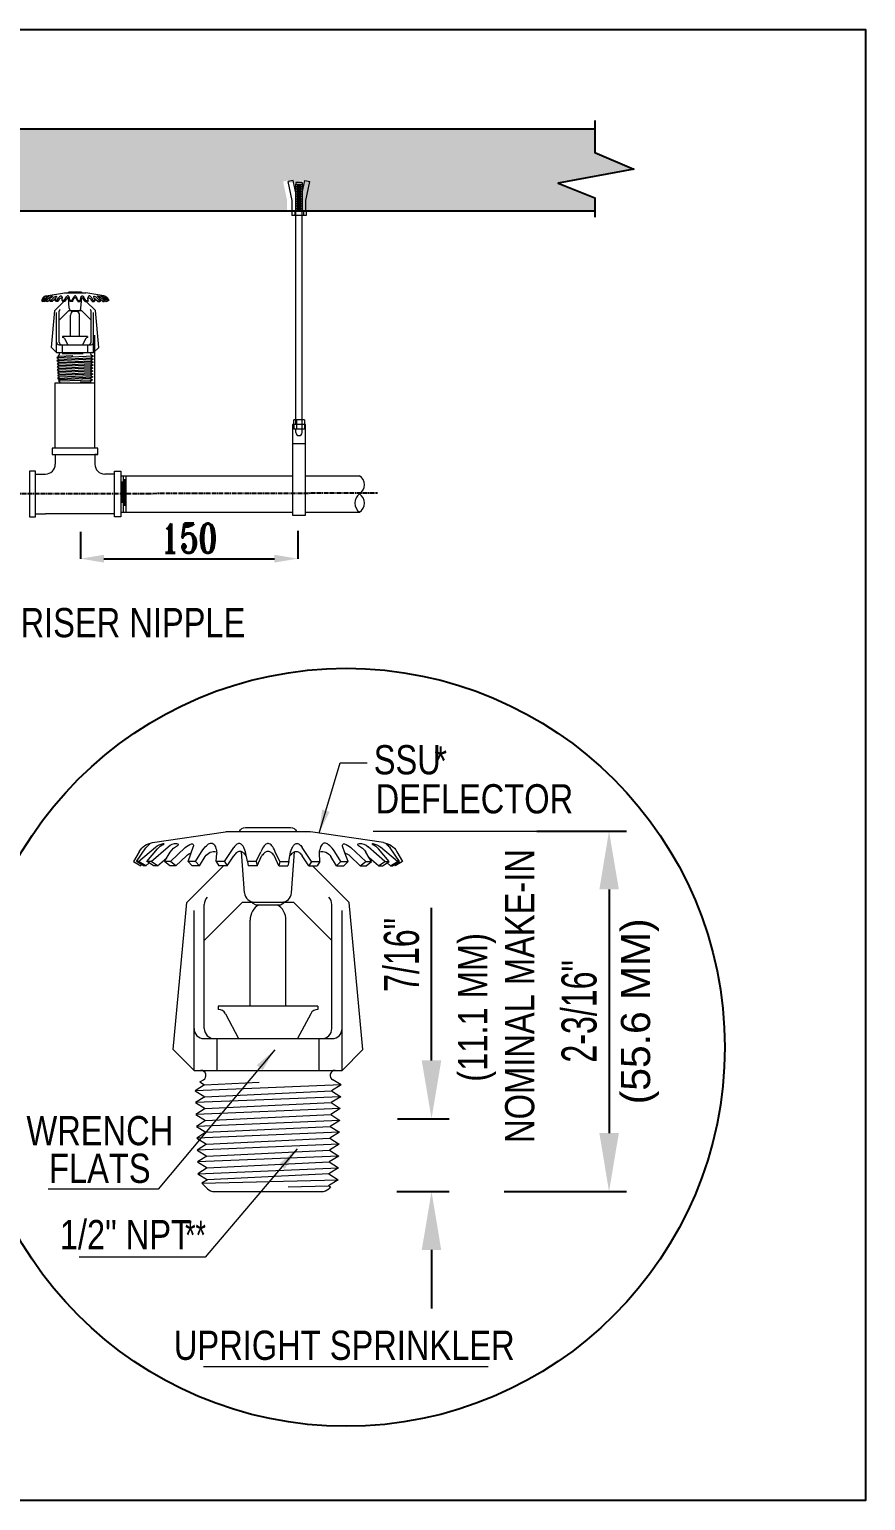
# Model space of a CAD drawing. Header units: millimetres. Extents: x 1706 to 534926, y -578380 to 27192.
# Drawn here: x 155297 to 162458, y -36495 to -23906 of the extents above; entities that cross this region are included whole.
import ezdxf
from ezdxf.enums import TextEntityAlignment as Align

# ---------------------------------------------------------------- set-up
doc = ezdxf.new("R2010")
doc.units = ezdxf.units.MM
doc.linetypes.add('CENTER2', pattern=[1.125, 0.75, -0.125, 0.125, -0.125])
doc.layers.get('0').update_dxf_attribs({"color": 251})
doc.layers.get('Defpoints').update_dxf_attribs({"color": 251})
doc.layers.add('ACE-HVAC-TEXT', color=7, linetype='Continuous')
for name, color, linetype, lineweight in [('F-ANNO-DIMS', 3, 'Continuous', 9), ('F-ANNO-TEXT', 7, 'Continuous', 18), ('F-LINE-PEN2', 1, 'Continuous', 18), ('Sprinkler Pipe', 11, 'Continuous', 35)]:
    doc.layers.add(name, color=color, linetype=linetype, lineweight=lineweight)
doc.styles.add('Arial', font='arial.ttf', dxfattribs={"height": 300})
doc.styles.add('BHD_STYLE', font='ARIALN.TTF', dxfattribs={"width": 0.8})
doc.styles.add('McD-FIRE-TEXT-02', font='arial.ttf', dxfattribs={"width": 0.8})
doc.styles.add('ROMANT', font='romant.shx', dxfattribs={"width": 0.75})
doc.dimstyles.new('ACE', dxfattribs={"dimtxt": 250, "dimasz": 200, "dimexe": 0.18, "dimexo": 0.0625, "dimgap": 50, "dimtad": 1, "dimdec": 0, "dimzin": 0, "dimdsep": 46, "dimtxsty": 'ROMANT', "dimcen": 0, "dimadec": 0, "dimazin": 0, "dimtfac": 1, "dimtdec": 0, "dimtofl": 0, "dimtmove": 0, "dimatfit": 3, "dimfxl": 1, "dimtolj": 1, "dimtzin": 0, "dimarcsym": 0})
doc.dimstyles.new('BHD_100', dxfattribs={"dimscale": 100, "dimtxt": 2.5, "dimasz": 2, "dimexe": 1.5, "dimexo": 1.5, "dimgap": 1, "dimtad": 1, "dimzin": 11, "dimdsep": 46, "dimtxsty": 'BHD_STYLE', "dimcen": 2.5, "dimdle": 2.5, "dimclrd": 256, "dimclre": 256, "dimadec": 4, "dimazin": 3, "dimtfac": 1, "dimtofl": 0, "dimtmove": 0, "dimatfit": 3, "dimfxl": 1, "dimfrac": 2, "dimtzin": 11, "dimlwd": -1, "dimlwe": -1, "dimarcsym": 0})

# ---------------------------------------------------------------- blocks, each defined once
blk = doc.blocks.new('*D99')
at = {"layer": 'ACE-HVAC-TEXT', "color": 0, "lineweight": -2, "transparency": 16777216}
for p, q in [((157596, -28198), (157596, -28435)), ((155735, -28206), (155735, -28435)), ((155935, -28435), (157396, -28435))]:
    blk.add_line(p, q, dxfattribs=at)
at = {"layer": 'ACE-HVAC-TEXT', "color": 0, "transparency": 16777216}
for points in [[(155935, -28402), (155935, -28468), (155735, -28435)], [(157396, -28468), (157396, -28402), (157596, -28435)]]:
    blk.add_solid(points, dxfattribs=at)
at = {"layer": 'Defpoints', "color": 0, "transparency": 16777216}
for p in [(157596, -28198), (155735, -28206), (157596, -28435)]:
    blk.add_point(p, dxfattribs=at)
at = {"layer": 'ACE-HVAC-TEXT', "color": 0, "transparency": 16777216, "insert": (156665, -28260), "char_height": 250, "attachment_point": 5, "style": 'ROMANT'}
blk.add_mtext('\\A1;150', dxfattribs=at)
blk = doc.blocks.new('*D103')
at = {"color": 7, "transparency": 16777216}
for p, q in [((159644, -30766), (160411, -30766)), ((160261, -31266), (160261, -33351)), ((159362, -33851), (160411, -33851))]:
    blk.add_line(p, q, dxfattribs=at)
for points in [[(160345, -31266), (160178, -31266), (160261, -30766)], [(160178, -33351), (160345, -33351), (160261, -33851)]]:
    blk.add_solid(points, dxfattribs=at)
at = {"layer": 'Defpoints', "color": 0, "transparency": 16777216}
for p in [(159494, -30766), (159212, -33851), (160261, -33851)]:
    blk.add_point(p, dxfattribs=at)
at = {"color": 7, "lineweight": -2, "transparency": 16777216, "insert": (160006, -32309), "char_height": 300, "attachment_point": 5, "rotation": 90, "style": 'BHD_STYLE'}
blk.add_mtext('2-3/16"', dxfattribs=at)
blk = doc.blocks.new('*D104')
at = {"color": 7, "transparency": 16777216}
for p, q in [((158741, -32729), (158741, -31422)), ((158449, -33229), (158891, -33229)), ((158444, -33851), (158891, -33851)), ((158741, -34351), (158741, -34851))]:
    blk.add_line(p, q, dxfattribs=at)
for points in [[(158657, -32729), (158824, -32729), (158741, -33229)], [(158824, -34351), (158657, -34351), (158741, -33851)]]:
    blk.add_solid(points, dxfattribs=at)
at = {"layer": 'Defpoints', "color": 0, "transparency": 16777216}
for p in [(158299, -33229), (158294, -33851), (158741, -33851)]:
    blk.add_point(p, dxfattribs=at)
at = {"color": 7, "lineweight": -2, "transparency": 16777216, "insert": (158485, -31826), "char_height": 300, "attachment_point": 5, "rotation": 90, "style": 'BHD_STYLE'}
blk.add_mtext('7/16"', dxfattribs=at)

msp = doc.modelspace()

# ---------------------------------------------------------------- hatches: boundary and pattern name
at = {"layer": 'F-LINE-PEN2', "linetype": 'Continuous'}
h = msp.add_hatch(dxfattribs=at)
h.set_pattern_fill('AR-CONC', color=8, scale=93.75, angle=360, style=0)
h.set_pattern_definition([(140, (139775.65, -32564.63), (58.83, 672.431), [70.312, -773.438]), (85, (139775.65, -32564.6), (-705.18, -130.08), [56.25, -618.75]), (190.4514, (139780.55, -32508.6), (-646.35, 542.353), [59.756, -657.32]), (136.184, (139588.15, -32564.6), (155.174, 1000.54), [105.47, -1160.156]), (186.6356, (139601.1, -32481.3), (-913.236, 876.246), [89.635, -985.98]), (81.184, (139588.1, -32564.6), (-913.236, 876.246), [84.375, -928.125]), (111, (139635, -32470.9), (377.455, 559.6), [70.312, -773.437]), (56, (139635, -32470.9), (-679.828, 228.108), [56.25, -618.75]), (161.4514, (139666.5, -32424.25), (-302.372, 787.709), [59.756, -657.32]), (127.5, (139775.65, -32564.63), (-312.088, 11.3999), [0, -611.25, 0, -628.125, 0, -621.094]), (97.5, (139775.65, -32564.63), (-369.761, 246.6277), [0, -358.125, 0, -597.1875, 0, -236.719]), (57.5, (139775.65, -32773.7), (21.1452, 500.4585), [0, -234.375, 0, -731.25, 0, -970.3125]), (47.5, (139775.65, -32867.44), (-93.848, 546.737), [0, -304.6875, 0, -485.625, 0, -689.0625])])
h.paths.add_polyline_path([(143222.126, -24758.165), (143222.126, -24959.739), (143561.008, -25102.088), (142847.248, -25220.242), (143222.126, -25347.849), (143222.126, -25461.892), (145789.626, -25461.892), (145789.626, -25371.159), (145754.941, -25207.639), (145799.558, -25198.175), (145803.453, -25216.534), (145893.798, -25216.534), (145897.693, -25198.175), (145942.311, -25207.639), (145907.625, -25371.159), (145907.625, -25461.892), (152049.302, -25461.892), (152049.302, -25371.159), (152014.617, -25207.639), (152059.235, -25198.175), (152063.129, -25216.534), (152153.474, -25216.534), (152157.369, -25198.175), (152201.987, -25207.639), (152167.301, -25371.159), (152167.301, -25461.892), (153867.664, -25461.892), (153867.664, -25371.159), (153832.979, -25207.639), (153877.597, -25198.175), (153881.491, -25216.534), (153971.837, -25216.534), (153975.731, -25198.175), (154020.349, -25207.639), (153985.664, -25371.159), (153985.664, -25461.892), (157504.481, -25461.892), (157504.481, -25371.159), (157469.795, -25207.639), (157514.413, -25198.175), (157518.308, -25216.534), (157608.653, -25216.534), (157612.548, -25198.175), (157657.165, -25207.639), (157622.48, -25371.159), (157622.48, -25461.892), (160139.072, -25461.892), (160139.072, -25347.849), (159824.041, -25220.242), (160473.41, -25102.088), (160139.072, -24959.739), (160139.072, -24758.165)])

# ---------------------------------------------------------------- linework, layer by layer
at = {"color": 8, "linetype": 'Continuous'}
for p, q in [((160139.072, -24758.165), (143222.126, -24758.165)), ((160139.072, -25461.892), (143222.126, -25461.892)), ((160139.072, -25461.892), (143222.126, -25461.892)), ((160139.072, -25461.892), (143222.126, -25461.892)), ((160139.072, -25461.892), (143222.126, -25461.892))]:
    msp.add_line(p, q, dxfattribs=at)
at = {"color": 8, "linetype": 'CENTER2', "ltscale": 50}
msp.add_line((153992.19, -27881.137), (158278.975, -27871.767), dxfattribs=at)
at = {"lineweight": 18}
msp.add_line((158242.472, -30766.345), (160257.496, -30766.345), dxfattribs=at)
msp.add_line((159694.787, -33851.483), (159876.962, -33851.483))
at = {"color": 7}
msp.add_lwpolyline([(138359.506, -23905.956), (162458.006, -23905.956), (162458.006, -36495.456), (138359.506, -36495.456)], close=True, dxfattribs=at)
at = {"color": 8, "linetype": 'Continuous'}
msp.add_lwpolyline([(160139.072, -24685.592), (160139.072, -24959.739), (160473.41, -25102.088), (159824.041, -25220.242), (160139.072, -25347.849), (160139.072, -25513.585)], dxfattribs=at)
msp.add_circle((158009.041, -32616.569), 3243.371)
at = {"layer": 'F-ANNO-TEXT', "color": 255, "lineweight": 18}
msp.add_line((156787.329, -35346.97), (159225.045, -35346.97), dxfattribs=at)
at = {"layer": 'F-LINE-PEN2', "linetype": 'Continuous'}
for p, q in [((157557.178, -25198.175), (157512.561, -25207.639)), ((157547.246, -25371.159), (157512.561, -25207.639)), ((157579.511, -25303.461), (157557.178, -25198.175)), ((157632.98, -25216.534), (157579.511, -25216.534)), ((157579.511, -25216.534), (157579.511, -25461.479)), ((157579.511, -27285.118), (157579.511, -25230.666)), ((157632.98, -25232.174), (157579.511, -25232.174)), ((157632.98, -25253.028), (157579.511, -25253.028)), ((157632.98, -25273.881), (157579.511, -25273.881)), ((157632.98, -25294.735), (157579.511, -25294.735)), ((157621.03, -25242.601), (157591.461, -25242.601)), ((157621.03, -25263.455), (157591.461, -25263.455)), ((157621.03, -25284.308), (157591.461, -25284.308)), ((157632.98, -25303.461), (157655.313, -25198.175)), ((157632.98, -25216.534), (157632.98, -25461.441)), ((157632.98, -27285.118), (157632.98, -25230.666)), ((157655.313, -25198.175), (157699.931, -25207.639)), ((157665.245, -25371.159), (157699.931, -25207.639)), ((157547.246, -25461.479), (157547.246, -25371.159)), ((157632.98, -25315.588), (157579.511, -25315.588)), ((157632.98, -25336.442), (157579.511, -25336.442)), ((157632.98, -25357.295), (157579.511, -25357.295)), ((157632.98, -25378.149), (157579.511, -25378.149)), ((157632.98, -25399.002), (157579.511, -25399.002)), ((157632.98, -25419.856), (157579.511, -25419.856)), ((157621.03, -25305.161), (157591.461, -25305.161)), ((157621.03, -25326.015), (157591.461, -25326.015)), ((157621.03, -25346.868), (157591.461, -25346.868)), ((157621.03, -25367.722), (157591.461, -25367.722)), ((157621.03, -25388.575), (157591.461, -25388.575)), ((157621.03, -25409.429), (157591.461, -25409.429)), ((157621.03, -25430.282), (157591.461, -25430.282)), ((157665.245, -25461.479), (157665.245, -25371.159)), ((157544.223, -25461.441), (157544.223, -25497.934)), ((157668.268, -25497.934), (157544.223, -25497.934)), ((157569.103, -25461.441), (157569.103, -25497.934)), ((157632.98, -25440.709), (157579.511, -25440.709)), ((157621.03, -25451.136), (157591.461, -25451.136)), ((157643.389, -25461.441), (157643.389, -25497.934)), ((157668.268, -25461.441), (157668.268, -25497.934)), ((155441.124, -26184.545), (155597.617, -26161.156)), ((155606.075, -26160.528), (155770.871, -26160.528)), ((155640.224, -26151.96), (155736.723, -26151.96)), ((155935.823, -26184.545), (155779.33, -26161.156)), ((155412.788, -26203.838), (155400.574, -26224.992)), ((155400.574, -26224.992), (155416.273, -26234.055)), ((155406.786, -26224.992), (155427.138, -26195.781)), ((155411.395, -26224.992), (155406.786, -26224.992)), ((155417.747, -26231.503), (155406.786, -26224.992)), ((155411.395, -26224.992), (155447.558, -26193.911)), ((155426.653, -26234.055), (155411.395, -26224.992)), ((155417.747, -26231.503), (155416.273, -26234.055)), ((155422.043, -26234.055), (155417.747, -26231.503)), ((155426.653, -26234.055), (155422.043, -26234.055)), ((155426.653, -26234.055), (155433.755, -26227.951)), ((155429.213, -26224.992), (155452.034, -26197.666)), ((155433.755, -26227.951), (155429.213, -26224.992)), ((155438.164, -26224.992), (155429.213, -26224.992)), ((155443.127, -26234.055), (155433.755, -26227.951)), ((155438.164, -26224.992), (155474.467, -26193.22)), ((155452.078, -26234.055), (155438.164, -26224.992)), ((155452.078, -26234.055), (155443.127, -26234.055)), ((155452.078, -26234.055), (155471.716, -26216.869)), ((155466.707, -26224.992), (155479.229, -26204.683)), ((155479.48, -26224.992), (155466.707, -26224.992)), ((155478.469, -26234.055), (155466.707, -26224.992)), ((155491.242, -26234.055), (155478.469, -26234.055)), ((155511.181, -26194.952), (155479.48, -26224.992)), ((155491.242, -26234.055), (155479.48, -26224.992)), ((155513.566, -26212.901), (155491.242, -26234.055)), ((155514.761, -26312.29), (155592.996, -26234.055)), ((155517.09, -26224.992), (155523.838, -26206.361)), ((155532.942, -26224.992), (155517.09, -26224.992)), ((155526.017, -26234.055), (155517.09, -26224.992)), ((155523.838, -26206.361), (155529.059, -26191.945)), ((155541.869, -26234.055), (155526.017, -26234.055)), ((155532.942, -26224.992), (155545.868, -26203.838)), ((155541.869, -26234.055), (155532.942, -26224.992)), ((155541.869, -26234.055), (155553.87, -26214.415)), ((155551.988, -26393.69), (155634.092, -26311.586)), ((155577.433, -26224.992), (155578.492, -26206.862)), ((155595.443, -26224.992), (155577.433, -26224.992)), ((155577.433, -26224.992), (155583.005, -26234.055)), ((155601.015, -26234.055), (155583.005, -26234.055)), ((155595.443, -26224.992), (155615.275, -26195.206)), ((155595.443, -26224.992), (155601.015, -26234.055)), ((155601.015, -26234.055), (155615.1, -26212.901)), ((155638.197, -26292.125), (155631.843, -26204.058)), ((155634.092, -26311.586), (155742.854, -26311.586)), ((155644.229, -26224.992), (155640.13, -26203.838)), ((155663.35, -26224.992), (155644.229, -26224.992)), ((155644.229, -26224.992), (155646.123, -26234.055)), ((155665.244, -26234.055), (155646.123, -26234.055)), ((155654.707, -26313.009), (155654.707, -26311.586)), ((155663.35, -26224.992), (155673.145, -26203.838)), ((155663.35, -26224.992), (155665.244, -26234.055)), ((155665.244, -26234.055), (155674.759, -26213.505)), ((155711.702, -26234.055), (155702.188, -26213.505)), ((155713.596, -26224.992), (155703.802, -26203.838)), ((155713.596, -26224.992), (155711.702, -26234.055)), ((155711.702, -26234.055), (155730.824, -26234.055)), ((155713.596, -26224.992), (155732.718, -26224.992)), ((155722.239, -26313.009), (155722.239, -26311.586)), ((155732.718, -26224.992), (155730.824, -26234.055)), ((155732.718, -26224.992), (155735.06, -26212.901)), ((155735.06, -26212.901), (155736.817, -26203.838)), ((155738.749, -26292.125), (155745.104, -26204.058)), ((155824.959, -26393.69), (155742.854, -26311.586)), ((155781.504, -26224.992), (155761.671, -26195.206)), ((155775.931, -26234.055), (155761.846, -26212.901)), ((155781.504, -26224.992), (155775.931, -26234.055)), ((155775.931, -26234.055), (155793.942, -26234.055)), ((155781.504, -26224.992), (155799.514, -26224.992)), ((155862.185, -26312.29), (155783.95, -26234.055)), ((155799.514, -26224.992), (155793.942, -26234.055)), ((155799.514, -26224.992), (155798.454, -26206.862)), ((155835.078, -26234.055), (155823.077, -26214.415)), ((155844.004, -26224.992), (155831.078, -26203.838)), ((155835.078, -26234.055), (155844.004, -26224.992)), ((155835.078, -26234.055), (155850.93, -26234.055)), ((155844.004, -26224.992), (155859.857, -26224.992)), ((155853.109, -26206.361), (155847.888, -26191.945)), ((155850.93, -26234.055), (155859.857, -26224.992)), ((155859.857, -26224.992), (155853.109, -26206.361)), ((155863.38, -26212.901), (155885.704, -26234.055)), ((155865.765, -26194.952), (155897.466, -26224.992)), ((155885.704, -26234.055), (155897.466, -26224.992)), ((155885.704, -26234.055), (155898.477, -26234.055)), ((155897.466, -26224.992), (155910.239, -26224.992)), ((155905.231, -26216.869), (155897.717, -26204.683)), ((155898.477, -26234.055), (155910.239, -26224.992)), ((155938.782, -26224.992), (155902.48, -26193.22)), ((155910.239, -26224.992), (155905.231, -26216.869)), ((155924.868, -26234.055), (155905.231, -26216.869)), ((155924.868, -26234.055), (155938.782, -26224.992)), ((155924.868, -26234.055), (155933.82, -26234.055)), ((155947.734, -26224.992), (155924.913, -26197.666)), ((155965.551, -26224.992), (155929.389, -26193.911)), ((155933.82, -26234.055), (155943.191, -26227.951)), ((155938.782, -26224.992), (155947.734, -26224.992)), ((155943.191, -26227.951), (155947.734, -26224.992)), ((155950.294, -26234.055), (155943.191, -26227.951)), ((155970.161, -26224.992), (155949.808, -26195.781)), ((155950.294, -26234.055), (155965.551, -26224.992)), ((155950.294, -26234.055), (155954.903, -26234.055)), ((155954.903, -26234.055), (155959.2, -26231.503)), ((155959.2, -26231.503), (155970.161, -26224.992)), ((155959.2, -26231.503), (155960.674, -26234.055)), ((155976.372, -26224.992), (155960.674, -26234.055)), ((155964.159, -26203.838), (155976.372, -26224.992)), ((155965.551, -26224.992), (155970.161, -26224.992)), ((157579.511, -27247.843), (157579.511, -26248.406)), ((155485.522, -26627.208), (155514.761, -26312.29)), ((155529.951, -26671.637), (155529.951, -26329.773)), ((155551.988, -26582.424), (155551.988, -26316.57)), ((155650.087, -26534.088), (155650.087, -26350.31)), ((155654.707, -26313.009), (155662.095, -26317.274)), ((155662.095, -26317.274), (155714.852, -26317.274)), ((155714.852, -26317.274), (155722.239, -26313.009)), ((155726.86, -26534.088), (155726.86, -26350.31)), ((155824.959, -26582.424), (155824.959, -26316.57)), ((155846.995, -26671.637), (155846.995, -26329.773)), ((155891.424, -26627.208), (155862.185, -26312.29)), ((155795.102, -26534.088), (155581.844, -26534.088)), ((155581.844, -26534.088), (155581.844, -26541.197)), ((155597.215, -26550.622), (155625.463, -26603.75)), ((155779.732, -26550.622), (155751.483, -26603.75)), ((155795.102, -26534.088), (155795.102, -26541.197)), ((155858.641, -27489.723), (155858.641, -26521.478)), ((155529.951, -26671.637), (155485.522, -26627.208)), ((155529.951, -26671.637), (155846.995, -26671.637)), ((155551.277, -26603.75), (155825.67, -26603.75)), ((155578.021, -26679.716), (155758.889, -26679.716)), ((155579.356, -26671.637), (155579.356, -26603.75)), ((155797.59, -26671.637), (155797.59, -26603.75)), ((155846.995, -26671.637), (155891.424, -26627.208)), ((155844.839, -26702.547), (155532.599, -26715.304)), ((155552.48, -26702.61), (155532.599, -26715.304)), ((155532.599, -26715.304), (155553.256, -26727.998)), ((155843.96, -26727.998), (155533.375, -26740.692)), ((155553.256, -26727.998), (155533.375, -26740.692)), ((155533.375, -26740.692), (155554.032, -26753.386)), ((155843.184, -26753.386), (155534.151, -26766.08)), ((155554.032, -26753.386), (155534.151, -26766.08)), ((155534.151, -26766.08), (155554.807, -26778.774)), ((155842.408, -26778.774), (155534.926, -26791.468)), ((155554.807, -26778.774), (155534.926, -26791.468)), ((155534.926, -26791.468), (155555.583, -26804.162)), ((155841.633, -26804.162), (155535.702, -26816.856)), ((155555.583, -26804.162), (155535.702, -26816.856)), ((155542.558, -26696.513), (155550.033, -26692.198)), ((155542.558, -26696.513), (155552.48, -26702.61)), ((155552.48, -26702.61), (155669.704, -26697.116)), ((155553.256, -26727.998), (155824.078, -26715.304)), ((155554.032, -26753.386), (155823.303, -26740.692)), ((155554.807, -26778.774), (155822.527, -26766.08)), ((155555.583, -26804.162), (155821.751, -26791.468)), ((155841.633, -26804.162), (155820.976, -26816.856)), ((155842.408, -26778.774), (155821.751, -26791.468)), ((155821.751, -26791.468), (155841.633, -26804.162)), ((155843.184, -26753.386), (155822.527, -26766.08)), ((155822.527, -26766.08), (155842.408, -26778.774)), ((155843.96, -26727.998), (155823.303, -26740.692)), ((155823.303, -26740.692), (155843.184, -26753.386)), ((155844.839, -26702.547), (155824.078, -26715.304)), ((155824.078, -26715.304), (155843.96, -26727.998)), ((155844.839, -26702.547), (155826.914, -26692.198)), ((155518.305, -27489.723), (155518.305, -26929.601)), ((155518.305, -26929.601), (155858.641, -26929.601)), ((155535.702, -26816.856), (155556.359, -26829.55)), ((155840.857, -26829.55), (155536.478, -26842.244)), ((155556.359, -26829.55), (155536.478, -26842.244)), ((155536.478, -26842.244), (155557.134, -26854.938)), ((155840.081, -26854.938), (155537.253, -26867.632)), ((155557.134, -26854.938), (155537.253, -26867.632)), ((155537.253, -26867.632), (155557.91, -26880.326)), ((155538.029, -26893.02), (155839.305, -26880.326)), ((155557.91, -26880.326), (155538.029, -26893.02)), ((155538.029, -26893.02), (155558.686, -26905.714)), ((155547.004, -26913.172), (155838.53, -26905.714)), ((155558.686, -26905.714), (155547.004, -26913.172)), ((155547.004, -26913.172), (155558.687, -26924.855)), ((155556.359, -26829.55), (155820.976, -26816.856)), ((155557.134, -26854.938), (155820.2, -26842.244)), ((155557.91, -26880.326), (155819.424, -26867.632)), ((155818.649, -26893.02), (155558.686, -26905.714)), ((155573.767, -26931.101), (155803.18, -26931.101)), ((155731.8, -26920.61), (155817.873, -26918.408)), ((155838.53, -26905.714), (155817.873, -26918.408)), ((155817.873, -26918.408), (155822.044, -26921.071)), ((155822.044, -26921.071), (155818.26, -26924.855)), ((155839.305, -26880.326), (155818.649, -26893.02)), ((155818.649, -26893.02), (155838.53, -26905.714)), ((155840.081, -26854.938), (155819.424, -26867.632)), ((155819.424, -26867.632), (155839.305, -26880.326)), ((155840.857, -26829.55), (155820.2, -26842.244)), ((155820.2, -26842.244), (155840.081, -26854.938)), ((155820.976, -26816.856), (155840.857, -26829.55)), ((157662.734, -27287.357), (157549.758, -27287.357)), ((157549.758, -27287.357), (157549.758, -28063.319)), ((157651.903, -27247.843), (157560.588, -27247.843)), ((157560.588, -27287.357), (157560.588, -27247.843)), ((157560.588, -27287.357), (157560.588, -27326.87)), ((157583.356, -27247.843), (157583.356, -27326.87)), ((157629.136, -27247.843), (157629.136, -27326.87)), ((157651.903, -27247.843), (157651.903, -27326.87)), ((157662.734, -28063.319), (157662.734, -27287.357)), ((157651.903, -27326.87), (157560.588, -27326.87)), ((157579.511, -27355.215), (157579.511, -27326.87)), ((157632.98, -27355.215), (157632.98, -27326.87)), ((155518.305, -27542.48), (155518.305, -27627.303)), ((155858.641, -27542.48), (155858.641, -27627.303)), ((155884.113, -27542.48), (155858.641, -27542.48)), ((157662.734, -27452.128), (157549.758, -27452.128)), ((155349.958, -27710.834), (155434.781, -27710.834)), ((155942.18, -27710.834), (155942.173, -27710.834)), ((156027.003, -27710.834), (155942.18, -27710.834)), ((156079.76, -27724.752), (157549.758, -27724.752)), ((156093.405, -27958.111, 166.707), (156093.405, -27773.811, 166.707)), ((156101.3, -27724.752), (156101.3, -28037.252)), ((156113.348, -27983.017, 166.707), (156113.348, -27753.886, 166.707)), ((156121.99, -27724.752), (156121.99, -28037.252)), ((157662.734, -27724.752), (158124.848, -27724.752)), ((155349.958, -28076.642), (155349.958, -28051.17)), ((155349.958, -28051.17), (155434.781, -28051.17)), ((156027.003, -28051.17), (155434.781, -28051.17)), ((156027.003, -28076.642), (156027.003, -28051.17)), ((156079.76, -28037.252), (157549.758, -28037.252)), ((157549.758, -28063.319), (157662.734, -28063.319)), ((157662.734, -28037.252), (158124.848, -28037.252)), ((156351.536, -30865.255), (156977.51, -30771.703)), ((157011.343, -30769.189), (157670.527, -30769.189)), ((157147.936, -30734.915), (157533.934, -30734.915)), ((158330.334, -30865.255), (157704.36, -30771.703)), ((156238.194, -30942.427), (156189.34, -31027.045)), ((156214.185, -31027.045), (156295.595, -30910.202)), ((156232.624, -31027.045), (156377.272, -30902.723)), ((156303.894, -31027.045), (156395.177, -30917.742)), ((156339.699, -31027.045), (156484.909, -30899.956)), ((156453.871, -31027.045), (156503.959, -30945.81)), ((156631.767, -30906.883), (156504.963, -31027.045)), ((156655.402, -31027.045), (156703.277, -30894.857)), ((156718.811, -31027.045), (156770.514, -30942.427)), ((156896.773, -31027.045), (156901.012, -30954.525)), ((156968.814, -31027.045), (157048.144, -30907.899)), ((157139.831, -31295.576), (157114.414, -30943.31)), ((157163.957, -31027.045), (157147.562, -30942.427)), ((157240.443, -31027.045), (157279.62, -30942.427)), ((157441.427, -31027.045), (157402.25, -30942.427)), ((157527.284, -30978.681), (157534.309, -30942.427)), ((157542.039, -31295.576), (157567.456, -30943.31)), ((157713.056, -31027.045), (157633.727, -30907.899)), ((157785.097, -31027.045), (157780.859, -30954.525)), ((157963.059, -31027.045), (157911.356, -30942.427)), ((157999.477, -30952.52), (157978.594, -30894.857)), ((158026.469, -31027.045), (157999.477, -30952.52)), ((158050.103, -30906.883), (158176.907, -31027.045)), ((158207.964, -30994.551), (158177.912, -30945.81)), ((158342.171, -31027.045), (158196.961, -30899.956)), ((158377.977, -31027.045), (158286.693, -30917.742)), ((158449.246, -31027.045), (158304.598, -30902.723)), ((158467.685, -31027.045), (158386.276, -30910.202)), ((158443.677, -30942.427), (158492.53, -31027.045)), ((156189.34, -31027.045), (156252.134, -31063.299)), ((156258.028, -31053.089), (156214.185, -31027.045)), ((156232.624, -31027.045), (156214.185, -31027.045)), ((156293.653, -31063.299), (156232.624, -31027.045)), ((156258.028, -31053.089), (156252.134, -31063.299)), ((156275.215, -31063.299), (156258.028, -31053.089)), ((156293.653, -31063.299), (156275.215, -31063.299)), ((156293.653, -31063.299), (156322.064, -31038.881)), ((156339.699, -31027.045), (156303.894, -31027.045)), ((156322.064, -31038.881), (156303.894, -31027.045)), ((156359.55, -31063.299), (156322.064, -31038.881)), ((156395.356, -31063.299), (156339.699, -31027.045)), ((156395.356, -31063.299), (156359.55, -31063.299)), ((156395.356, -31063.299), (156473.906, -30994.551)), ((156500.92, -31063.299), (156453.871, -31027.045)), ((156504.963, -31027.045), (156453.871, -31027.045)), ((156552.012, -31063.299), (156500.92, -31063.299)), ((156552.012, -31063.299), (156504.963, -31027.045)), ((156641.307, -30978.681), (156552.012, -31063.299)), ((156646.087, -31376.239), (156959.027, -31063.299)), ((156691.108, -31063.299), (156655.402, -31027.045)), ((156718.811, -31027.045), (156655.402, -31027.045)), ((156754.517, -31063.299), (156691.108, -31063.299)), ((156754.517, -31063.299), (156718.811, -31027.045)), ((156754.517, -31063.299), (156802.521, -30984.736)), ((156896.773, -31027.045), (156919.062, -31063.299)), ((156968.814, -31027.045), (156896.773, -31027.045)), ((156991.103, -31063.299), (156919.062, -31063.299)), ((156968.814, -31027.045), (156991.103, -31063.299)), ((156991.103, -31063.299), (157047.443, -30978.681)), ((157163.957, -31027.045), (157171.534, -31063.299)), ((157240.443, -31027.045), (157163.957, -31027.045)), ((157248.02, -31063.299), (157171.534, -31063.299)), ((157240.443, -31027.045), (157248.02, -31063.299)), ((157248.02, -31063.299), (157286.077, -30981.099)), ((157433.85, -31063.299), (157395.793, -30981.099)), ((157441.427, -31027.045), (157433.85, -31063.299)), ((157433.85, -31063.299), (157510.336, -31063.299)), ((157441.427, -31027.045), (157517.913, -31027.045)), ((157517.913, -31027.045), (157510.336, -31063.299)), ((157517.913, -31027.045), (157527.284, -30978.681)), ((157690.767, -31063.299), (157634.427, -30978.681)), ((157713.056, -31027.045), (157690.767, -31063.299)), ((157690.767, -31063.299), (157762.808, -31063.299)), ((157713.056, -31027.045), (157785.097, -31027.045)), ((158035.783, -31376.239), (157722.843, -31063.299)), ((157785.097, -31027.045), (157762.808, -31063.299)), ((157927.353, -31063.299), (157879.349, -30984.736)), ((157927.353, -31063.299), (157963.059, -31027.045)), ((157927.353, -31063.299), (157990.762, -31063.299)), ((157963.059, -31027.045), (158026.469, -31027.045)), ((157990.762, -31063.299), (158026.469, -31027.045)), ((158040.564, -30978.681), (158129.859, -31063.299)), ((158129.859, -31063.299), (158176.907, -31027.045)), ((158129.859, -31063.299), (158180.951, -31063.299)), ((158176.907, -31027.045), (158227.999, -31027.045)), ((158180.951, -31063.299), (158227.999, -31027.045)), ((158286.515, -31063.299), (158207.964, -30994.551)), ((158227.999, -31027.045), (158207.964, -30994.551)), ((158286.515, -31063.299), (158342.171, -31027.045)), ((158286.515, -31063.299), (158322.32, -31063.299)), ((158322.32, -31063.299), (158359.807, -31038.881)), ((158342.171, -31027.045), (158377.977, -31027.045)), ((158359.807, -31038.881), (158377.977, -31027.045)), ((158388.217, -31063.299), (158359.807, -31038.881)), ((158388.217, -31063.299), (158449.246, -31027.045)), ((158388.217, -31063.299), (158406.656, -31063.299)), ((158406.656, -31063.299), (158423.842, -31053.089)), ((158423.842, -31053.089), (158467.685, -31027.045)), ((158423.842, -31053.089), (158429.737, -31063.299)), ((158492.53, -31027.045), (158429.737, -31063.299)), ((158449.246, -31027.045), (158467.685, -31027.045)), ((156529.132, -32635.91), (156646.087, -31376.239)), ((156706.847, -32813.626), (156706.847, -31446.17)), ((156794.994, -31701.839), (157123.412, -31373.421)), ((156794.994, -32456.773), (156794.994, -31393.357)), ((157123.412, -31373.421), (157558.459, -31373.421)), ((157205.871, -31379.113), (157205.871, -31373.421)), ((157205.871, -31379.113), (157235.421, -31396.174)), ((157235.421, -31396.174), (157446.449, -31396.174)), ((157446.449, -31396.174), (157475.999, -31379.113)), ((157475.999, -31379.113), (157475.999, -31373.421)), ((157886.877, -31701.839), (157558.459, -31373.421)), ((157886.877, -32456.773), (157886.877, -31393.357)), ((157975.023, -32813.626), (157975.023, -31446.17)), ((158152.739, -32635.91), (158035.783, -31376.239)), ((157187.389, -32263.427), (157187.389, -31528.318)), ((157494.481, -32263.427), (157494.481, -31528.318)), ((156914.418, -32263.427), (156914.418, -32291.865)), ((157767.452, -32263.427), (156914.418, -32263.427)), ((156975.901, -32329.567), (157088.895, -32542.077)), ((157705.969, -32329.567), (157592.976, -32542.077)), ((157767.452, -32263.427), (157767.452, -32291.865)), ((156792.15, -32542.077), (157889.72, -32542.077)), ((156904.466, -32813.626), (156904.466, -32542.077)), ((157777.404, -32813.626), (157777.404, -32542.077)), ((156706.847, -32813.626), (156529.132, -32635.91)), ((157975.023, -32813.626), (158152.739, -32635.91)), ((156706.847, -32813.626), (157975.023, -32813.626)), ((157966.397, -32937.264), (156717.439, -32988.294)), ((156796.964, -32937.519), (156717.439, -32988.294)), ((156757.276, -32913.13), (156787.174, -32895.868)), ((156757.276, -32913.13), (156796.964, -32937.519)), ((156796.964, -32937.519), (157265.859, -32915.541)), ((157966.397, -32937.264), (157883.355, -32988.294)), ((157966.397, -32937.264), (157894.696, -32895.868)), ((156717.439, -32988.294), (156800.066, -33039.07)), ((156800.066, -33039.07), (156720.542, -33089.846)), ((157962.88, -33039.07), (156720.542, -33089.846)), ((156720.542, -33089.846), (156803.169, -33140.622)), ((156800.066, -33039.07), (157883.355, -32988.294)), ((156803.169, -33140.622), (157880.253, -33089.846)), ((157962.88, -33039.07), (157880.253, -33089.846)), ((157880.253, -33089.846), (157959.777, -33140.622)), ((157883.355, -32988.294), (157962.88, -33039.07)), ((156803.169, -33140.622), (156723.644, -33191.398)), ((157959.777, -33140.622), (156723.644, -33191.398)), ((156723.644, -33191.398), (156806.272, -33242.173)), ((156806.272, -33242.173), (157877.15, -33191.398)), ((157959.777, -33140.622), (157877.15, -33191.398)), ((157877.15, -33191.398), (157956.675, -33242.173)), ((156806.272, -33242.173), (156726.747, -33292.949)), ((157956.675, -33242.173), (156726.747, -33292.949)), ((156726.747, -33292.949), (156809.374, -33343.725)), ((156809.374, -33343.725), (156729.85, -33394.501)), ((157953.572, -33343.725), (156729.85, -33394.501)), ((156809.374, -33343.725), (157874.047, -33292.949)), ((157953.572, -33343.725), (157870.945, -33394.501)), ((157956.675, -33242.173), (157874.047, -33292.949)), ((157874.047, -33292.949), (157953.572, -33343.725)), ((156729.85, -33394.501), (156812.477, -33445.277)), ((156812.477, -33445.277), (156732.952, -33496.052)), ((157950.469, -33445.277), (156732.952, -33496.052)), ((156812.477, -33445.277), (157870.945, -33394.501)), ((157950.469, -33445.277), (157867.842, -33496.052)), ((157870.945, -33394.501), (157950.469, -33445.277)), ((156732.952, -33496.052), (156815.58, -33546.828)), ((156815.58, -33546.828), (156736.055, -33597.604)), ((157947.367, -33546.828), (156736.055, -33597.604)), ((156736.055, -33597.604), (156818.682, -33648.38)), ((156815.58, -33546.828), (157867.842, -33496.052)), ((156818.682, -33648.38), (157864.739, -33597.604)), ((157947.367, -33546.828), (157864.739, -33597.604)), ((157864.739, -33597.604), (157944.264, -33648.38)), ((157867.842, -33496.052), (157947.367, -33546.828)), ((156818.682, -33648.38), (156739.158, -33699.156)), ((156739.158, -33699.156), (157944.264, -33648.38)), ((156739.158, -33699.156), (156821.785, -33749.931)), ((157861.637, -33699.156), (156821.785, -33749.931)), ((157944.264, -33648.38), (157861.637, -33699.156)), ((157861.637, -33699.156), (157941.161, -33749.931)), ((156821.785, -33749.931), (156775.058, -33779.766)), ((156775.058, -33779.766), (157941.161, -33749.931)), ((156775.058, -33779.766), (156821.79, -33826.498)), ((156882.109, -33851.483), (157799.762, -33851.483)), ((157514.242, -33809.516), (157858.534, -33800.707)), ((157941.161, -33749.931), (157858.534, -33800.707)), ((157858.534, -33800.707), (157875.218, -33811.36)), ((157875.218, -33811.36), (157860.08, -33826.498))]:
    msp.add_line(p, q, dxfattribs=at)
at = {"layer": 'F-LINE-PEN2', "linetype": 'Continuous', "elevation": 0}
msp.add_lwpolyline([(155884.113, -27489.723), (155492.834, -27489.723), (155492.834, -27542.48), (155884.113, -27542.48)], close=True, dxfattribs=at)
at = {"layer": 'F-LINE-PEN2', "linetype": 'Continuous'}
for points in [[(155349.958, -27685.363), (155297.201, -27685.363), (155297.201, -28076.642), (155349.958, -28076.642)], [(156027.003, -27685.363), (156079.76, -27685.363), (156079.76, -28076.642), (156027.003, -28076.642)]]:
    msp.add_lwpolyline(points, close=True, dxfattribs=at)
for points in [[(155545.868, -26203.838, 0), (155548.71, -26199.935, 0), (155551.432, -26196.494, 0), (155554.035, -26193.515, 0), (155556.519, -26190.997, 0), (155558.882, -26188.94, 0), (155561.126, -26187.344, 0), (155563.251, -26186.21, 0), (155565.256, -26185.537, 0), (155567.142, -26185.326, 0), (155568.908, -26185.576, 0), (155570.554, -26186.287, 0), (155572.081, -26187.46, 0), (155573.488, -26189.094, 0), (155574.776, -26191.189, 0), (155575.945, -26193.745, 0), (155576.993, -26196.763, 0), (155577.922, -26200.243, 0)], [(155640.13, -26203.838, 0), (155638.9, -26200.437, 0), (155637.64, -26197.398, 0), (155636.352, -26194.721, 0), (155635.035, -26192.406, 0), (155633.689, -26190.451, 0), (155632.314, -26188.859, 0), (155630.91, -26187.628, 0), (155629.476, -26186.759, 0), (155628.014, -26186.251, 0), (155626.523, -26186.105, 0), (155625.003, -26186.32, 0), (155623.455, -26186.897, 0), (155621.877, -26187.836, 0), (155620.27, -26189.136, 0), (155618.634, -26190.798, 0), (155616.969, -26192.821, 0), (155615.275, -26195.206, 0)], [(155736.817, -26203.838, 0), (155738.047, -26200.437, 0), (155739.306, -26197.398, 0), (155740.594, -26194.721, 0), (155741.912, -26192.406, 0), (155743.258, -26190.451, 0), (155744.633, -26188.859, 0), (155746.037, -26187.628, 0), (155747.47, -26186.759, 0), (155748.932, -26186.251, 0), (155750.423, -26186.105, 0), (155751.943, -26186.32, 0), (155753.492, -26186.897, 0), (155755.07, -26187.836, 0), (155756.677, -26189.136, 0), (155758.313, -26190.798, 0), (155759.977, -26192.821, 0), (155761.671, -26195.206, 0)], [(155831.078, -26203.838, 0), (155828.237, -26199.935, 0), (155825.514, -26196.494, 0), (155822.911, -26193.515, 0), (155820.428, -26190.997, 0), (155818.064, -26188.94, 0), (155815.82, -26187.344, 0), (155813.695, -26186.21, 0), (155811.69, -26185.537, 0), (155809.805, -26185.326, 0), (155808.039, -26185.576, 0), (155806.392, -26186.287, 0), (155804.865, -26187.46, 0), (155803.458, -26189.094, 0), (155802.17, -26191.189, 0), (155801.002, -26193.745, 0), (155799.953, -26196.763, 0), (155799.024, -26200.243, 0)], [(155641.886, -26212.901, 0), (155640.248, -26210.784, 0), (155638.617, -26208.932, 0), (155636.995, -26207.344, 0), (155635.38, -26206.021, 0), (155633.773, -26204.962, 0), (155632.174, -26204.168, 0), (155630.582, -26203.639, 0), (155628.999, -26203.374, 0), (155627.423, -26203.374, 0), (155625.855, -26203.639, 0), (155624.295, -26204.168, 0), (155622.743, -26204.962, 0), (155621.199, -26206.021, 0), (155619.663, -26207.344, 0), (155618.134, -26208.932, 0), (155616.613, -26210.784, 0), (155615.1, -26212.901, 0)], [(155703.802, -26203.838, 0), (155701.999, -26199.928, 0), (155700.195, -26196.507, 0), (155698.392, -26193.574, 0), (155696.589, -26191.131, 0), (155694.785, -26189.176, 0), (155692.982, -26187.71, 0), (155691.178, -26186.732, 0), (155689.375, -26186.243, 0), (155687.572, -26186.243, 0), (155685.768, -26186.732, 0), (155683.965, -26187.71, 0), (155682.161, -26189.176, 0), (155680.358, -26191.131, 0), (155678.555, -26193.574, 0), (155676.751, -26196.507, 0), (155674.948, -26199.928, 0), (155673.145, -26203.838, 0)], [(155701.488, -26212.314, 0), (155699.957, -26210.33, 0), (155698.426, -26208.595, 0), (155696.894, -26207.107, 0), (155695.363, -26205.868, 0), (155693.832, -26204.876, 0), (155692.301, -26204.132, 0), (155690.77, -26203.637, 0), (155689.239, -26203.389, 0), (155687.708, -26203.389, 0), (155686.177, -26203.637, 0), (155684.645, -26204.132, 0), (155683.114, -26204.876, 0), (155681.583, -26205.868, 0), (155680.052, -26207.107, 0), (155678.521, -26208.595, 0), (155676.99, -26210.33, 0), (155675.459, -26212.314, 0)], [(155735.06, -26212.901, 0), (155736.699, -26210.784, 0), (155738.329, -26208.932, 0), (155739.952, -26207.344, 0), (155741.567, -26206.021, 0), (155743.174, -26204.962, 0), (155744.773, -26204.168, 0), (155746.364, -26203.639, 0), (155747.948, -26203.374, 0), (155749.523, -26203.374, 0), (155751.091, -26203.639, 0), (155752.651, -26204.168, 0), (155754.203, -26204.962, 0), (155755.748, -26206.021, 0), (155757.284, -26207.344, 0), (155758.813, -26208.932, 0), (155760.333, -26210.784, 0), (155761.846, -26212.901, 0)], [(156770.514, -30942.427, 0), (156781.882, -30926.819, 0), (156792.772, -30913.055, 0), (156803.183, -30901.137, 0), (156813.116, -30891.064, 0), (156822.571, -30882.837, 0), (156831.548, -30876.455, 0), (156840.046, -30871.918, 0), (156848.067, -30869.227, 0), (156855.609, -30868.381, 0), (156862.673, -30869.38, 0), (156869.259, -30872.225, 0), (156875.366, -30876.916, 0), (156880.996, -30883.451, 0), (156886.147, -30891.832, 0), (156890.82, -30902.059, 0), (156895.015, -30914.131, 0), (156898.732, -30928.048, 0)], [(157154.586, -30978.681, 0), (157148.033, -30970.213, 0), (157141.511, -30962.803, 0), (157135.02, -30956.452, 0), (157128.561, -30951.16, 0), (157122.133, -30946.926, 0), (157115.736, -30943.75, 0), (157109.371, -30941.633, 0), (157103.037, -30940.574, 0), (157096.735, -30940.574, 0), (157090.464, -30941.633, 0), (157084.224, -30943.75, 0), (157078.015, -30946.926, 0), (157071.838, -30951.16, 0), (157065.692, -30956.452, 0), (157059.578, -30962.803, 0), (157053.495, -30970.213, 0), (157047.443, -30978.681, 0)], [(157147.562, -30942.427, 0), (157142.641, -30928.826, 0), (157137.603, -30916.671, 0), (157132.451, -30905.962, 0), (157127.182, -30896.699, 0), (157121.797, -30888.883, 0), (157116.297, -30882.513, 0), (157110.68, -30877.589, 0), (157104.948, -30874.112, 0), (157099.1, -30872.081, 0), (157093.136, -30871.496, 0), (157087.056, -30872.358, 0), (157080.86, -30874.666, 0), (157074.548, -30878.42, 0), (157068.121, -30883.62, 0), (157061.578, -30890.267, 0), (157054.918, -30898.36, 0), (157048.143, -30907.9, 0)], [(157402.25, -30942.427, 0), (157395.037, -30926.788, 0), (157387.823, -30913.104, 0), (157380.61, -30901.374, 0), (157373.396, -30891.6, 0), (157366.182, -30883.78, 0), (157358.969, -30877.915, 0), (157351.755, -30874.005, 0), (157344.542, -30872.051, 0), (157337.328, -30872.051, 0), (157330.115, -30874.005, 0), (157322.901, -30877.915, 0), (157315.688, -30883.78, 0), (157308.474, -30891.6, 0), (157301.261, -30901.374, 0), (157294.047, -30913.104, 0), (157286.834, -30926.788, 0), (157279.62, -30942.427, 0)], [(157392.993, -30976.332, 0), (157386.869, -30968.398, 0), (157380.744, -30961.457, 0), (157374.62, -30955.507, 0), (157368.495, -30950.548, 0), (157362.371, -30946.582, 0), (157356.246, -30943.607, 0), (157350.122, -30941.623, 0), (157343.997, -30940.632, 0), (157337.873, -30940.632, 0), (157331.748, -30941.623, 0), (157325.624, -30943.607, 0), (157319.499, -30946.582, 0), (157313.375, -30950.548, 0), (157307.25, -30955.507, 0), (157301.126, -30961.457, 0), (157295.001, -30968.398, 0), (157288.877, -30976.332, 0)], [(157527.284, -30978.681, 0), (157533.837, -30970.213, 0), (157540.359, -30962.803, 0), (157546.85, -30956.452, 0), (157553.309, -30951.16, 0), (157559.737, -30946.926, 0), (157566.134, -30943.75, 0), (157572.499, -30941.633, 0), (157578.833, -30940.574, 0), (157585.135, -30940.574, 0), (157591.407, -30941.633, 0), (157597.647, -30943.75, 0), (157603.855, -30946.926, 0), (157610.032, -30951.16, 0), (157616.178, -30956.452, 0), (157622.292, -30962.803, 0), (157628.375, -30970.213, 0), (157634.427, -30978.681, 0)], [(157534.309, -30942.427, 0), (157539.23, -30928.826, 0), (157544.267, -30916.671, 0), (157549.42, -30905.962, 0), (157554.689, -30896.699, 0), (157560.073, -30888.883, 0), (157565.574, -30882.513, 0), (157571.19, -30877.589, 0), (157576.922, -30874.112, 0), (157582.771, -30872.081, 0), (157588.735, -30871.496, 0), (157594.814, -30872.358, 0), (157601.01, -30874.666, 0), (157607.322, -30878.42, 0), (157613.749, -30883.62, 0), (157620.293, -30890.267, 0), (157626.952, -30898.36, 0), (157633.727, -30907.9, 0)], [(157911.356, -30942.427, 0), (157899.988, -30926.819, 0), (157889.099, -30913.055, 0), (157878.687, -30901.137, 0), (157868.754, -30891.064, 0), (157859.299, -30882.837, 0), (157850.322, -30876.455, 0), (157841.824, -30871.918, 0), (157833.803, -30869.227, 0), (157826.261, -30868.381, 0), (157819.197, -30869.38, 0), (157812.611, -30872.225, 0), (157806.504, -30876.916, 0), (157800.874, -30883.451, 0), (157795.723, -30891.832, 0), (157791.05, -30902.059, 0), (157786.855, -30914.131, 0), (157783.139, -30928.048, 0)]]:
    msp.add_polyline3d(points, dxfattribs=at)
at = {"layer": 'F-LINE-PEN2', "linetype": 'Continuous', "extrusion": (0, 0, -1)}
for centre, radius, start, end in [((-155446.955, -26223.564), 39.453, 30.0000001, 81.5), ((-155606.075, -26217.752), 57.224, 81.5, 90), ((-155640.224, -26165.555), 13.595, 21.7003992, 90), ((-155736.723, -26165.555), 13.595, 90, 158.2996008), ((-155770.871, -26217.752), 57.224, 90, 98.5), ((-155929.992, -26223.564), 39.453, 98.5, 149.9999999), ((-155453.384, -26214.068), 31.989, 34.8666031, 53.3052144), ((-155433.632, -26187.564), 1.066, 69.6919616, 233.3052144), ((-155468.408, -26218.171), 31.989, 49.3216371, 82.0955597), ((-155476.586, -26218.171), 31.989, 39.8666032, 67.9102102), ((-155464.156, -26187.542), 1.066, 82.0955597, 247.9102102), ((-155493.194, -26214.617), 28.434, 48.8073932, 90), ((-155509.484, -26223.337), 35.543, 31.6568855, 65.6910957), ((-155493.828, -26188.678), 2.488, 91.4009886, 245.6910957), ((-155533.184, -26218.171), 31.989, 46.5406264, 74.7741643), ((-155535.569, -26236.12), 31.989, 46.5406264, 68.4852679), ((-155525.717, -26190.735), 3.554, 74.7741643, 199.9090806), ((-155573.584, -26226.461), 23.103, 31.4261081, 102.2201848), ((-155555.429, -26205.514), 23.103, 166.8113267, 183.3451193), ((-155821.518, -26205.514), 23.103, 356.6549048, 13.1886686), ((-155803.363, -26226.461), 23.103, 77.7798152, 148.5738919), ((-155851.23, -26190.735), 3.554, 340.0909194, 105.2258357), ((-155843.762, -26218.171), 31.989, 105.2258357, 133.4593736), ((-155841.377, -26236.12), 31.989, 111.5147321, 133.4593736), ((-155883.119, -26188.678), 2.488, 294.3089043, 88.5990114), ((-155867.463, -26223.337), 35.543, 114.3089043, 148.3431145), ((-155883.753, -26214.617), 28.434, 90, 131.1926068), ((-155912.791, -26187.542), 1.066, 292.0897898, 97.9044403), ((-155900.36, -26218.171), 31.989, 112.0897898, 140.1333968), ((-155908.538, -26218.171), 31.989, 97.9044403, 130.6783629), ((-155943.314, -26187.564), 1.066, 306.6947856, 110.3080384), ((-155923.562, -26214.068), 31.989, 126.6947856, 145.1333969), ((-157011.343, -30998.086), 228.897, 81.5, 90), ((-157147.936, -30789.296), 54.381, 21.7003992, 90), ((-157533.934, -30789.296), 54.381, 90, 158.2996008), ((-157670.527, -30998.086), 228.897, 90, 98.5), ((-156374.862, -31021.333), 157.811, 30.0000001, 81.5), ((-156400.58, -30983.35), 127.955, 34.8666031, 53.3052144), ((-156321.571, -30877.331), 4.265, 69.6919616, 233.3052144), ((-156460.675, -30999.761), 127.955, 49.3216371, 82.0955597), ((-156493.387, -30999.761), 127.955, 39.8666032, 67.9102102), ((-156443.665, -30877.247), 4.265, 82.0955597, 247.9102102), ((-156559.816, -30985.544), 113.738, 48.8073932, 90), ((-156624.977, -31020.426), 142.172, 31.6568855, 65.6910957), ((-156562.354, -30881.789), 9.952, 91.4009886, 245.6910957), ((-156719.779, -30999.761), 127.955, 46.5406264, 74.7741643), ((-156729.319, -31071.559), 127.955, 46.5406264, 68.4852679), ((-156689.909, -30890.016), 14.217, 74.7741643, 199.9090806), ((-156881.377, -31032.92), 92.412, 31.4261081, 102.2201848), ((-156808.757, -30949.132), 92.412, 166.8113267, 183.3451193), ((-157873.113, -30949.132), 92.412, 356.6549048, 13.1886686), ((-157800.493, -31032.92), 92.412, 77.7798152, 148.5738919), ((-157991.961, -30890.016), 14.217, 340.0909194, 105.2258357), ((-157962.091, -30999.761), 127.955, 105.2258357, 133.4593736), ((-157952.551, -31071.559), 127.955, 111.5147321, 133.4593736), ((-158119.517, -30881.789), 9.952, 294.3089043, 88.5990114), ((-158056.894, -31020.426), 142.172, 114.3089043, 148.3431145), ((-158122.054, -30985.544), 113.738, 90, 131.1926068), ((-158238.205, -30877.247), 4.265, 292.0897898, 97.9044403), ((-158188.483, -30999.761), 127.955, 112.0897898, 140.1333968), ((-158221.195, -30999.761), 127.955, 97.9044403, 130.6783629), ((-158307.008, -31021.333), 157.811, 98.5, 149.9999999), ((-158360.299, -30877.331), 4.265, 306.6947856, 110.3080384), ((-158281.29, -30983.35), 127.955, 126.6947856, 145.1333969)]:
    msp.add_arc(centre, radius, start, end, dxfattribs=at)
at = {"layer": 'F-LINE-PEN2', "linetype": 'Continuous'}
for centre, radius, start, end in [((155573.314, -26316.57), 21.326, 134.9999999, 180), ((155659.113, -26290.615), 20.97, 184.1269945, 270), ((155681.21, -26216.492), 7.109, 143.9983061, 155.156414), ((155695.737, -26216.492), 7.109, 24.843586, 36.0016939), ((155717.833, -26290.615), 20.97, 270, 355.8730055), ((155803.633, -26316.57), 21.326, 0, 45.0000001), ((155688.473, -26350.31), 38.387, 120.614502, 180), ((155688.473, -26350.31), 38.387, 0, 59.385498), ((155581.523, -26558.966), 17.772, 28.0000001, 88.9661795), ((155795.423, -26558.966), 17.772, 91.0338205, 151.9999999), ((155551.277, -26582.424), 21.326, 180, 270), ((155544.524, -26682.655), 11.018, 300, 90), ((155573.314, -26582.424), 21.326, 180, 270), ((155803.633, -26582.424), 21.326, 270, 0), ((155832.423, -26682.655), 11.018, 90, 240), ((155825.67, -26582.424), 21.326, 270, 0), ((155573.767, -26909.776), 21.326, 225.0000001, 270), ((155803.18, -26909.776), 21.326, 270, 314.9999999), ((157606.246, -27355.215), 26.734, 180, 0), ((155434.774, -27627.303), 83.532, 270, 0), ((155942.173, -27627.303), 83.532, 180, 270), ((158072.19, -27802.877), 94.215, 303.9812481, 56.0187519), ((158177.507, -27959.127), 94.215, 123.9812481, 236.0187519), ((158072.19, -27959.127), 94.215, 303.9812481, 56.0187519), ((157311.88, -30993.046), 28.434, 143.9983061, 155.156414), ((157369.99, -30993.046), 28.434, 24.843586, 36.0016939), ((156880.297, -31393.357), 85.303, 134.9999999, 180), ((157223.496, -31289.539), 83.882, 184.1269945, 270), ((157458.375, -31289.539), 83.882, 270, 355.8730055), ((157801.573, -31393.357), 85.303, 0, 45.0000001), ((157340.935, -31528.318), 153.546, 120.614502, 180), ((157340.935, -31528.318), 153.546, 0, 59.385498), ((156913.136, -32362.94), 71.086, 28.0000001, 88.9661795), ((157768.734, -32362.94), 71.086, 91.0338205, 151.9999999), ((156792.15, -32456.773), 85.303, 180, 270), ((156880.297, -32456.773), 85.303, 180, 270), ((157801.573, -32456.773), 85.303, 270, 0), ((157889.72, -32456.773), 85.303, 270, 0), ((156765.138, -32857.699), 44.073, 300, 90), ((157916.733, -32857.699), 44.073, 90, 240), ((156882.109, -33766.18), 85.303, 225.0000001, 270), ((157799.762, -33766.18), 85.303, 270, 314.9999999)]:
    msp.add_arc(centre, radius, start, end, dxfattribs=at)

# ---------------------------------------------------------------- texts
at = {"layer": 'Sprinkler Pipe', "color": 0, "style": 'McD-FIRE-TEXT-02', "width": 0.8}
msp.add_text('RISER NIPPLE', height=250, dxfattribs=at).set_placement((155221.221, -29107.355))
at = {"layer": 'Sprinkler Pipe', "style": 'McD-FIRE-TEXT-02', "width": 0.8}
for s, p in [('SSU', (158533.101, -30155.674)), ('DEFLECTOR', (159107.742, -30489.748)), ('WRENCH', (155900.493, -33329.537)), ('FLATS', (155900.493, -33651.81)), ('1/2" NPT', (156119.351, -34214.581))]:
    msp.add_text(s, height=250, dxfattribs=at).set_placement(p, align=Align.MIDDLE)
at = {"layer": 'Sprinkler Pipe', "width": 0.8}
for s, style, p in [('*', 'McD-FIRE-TEXT-02', (158819.194, -30290.335)), ('**', 'BHD_STYLE', (156719.82, -34349.242)), ('UPRIGHT SPRINKLER', 'McD-FIRE-TEXT-02', (157993.592, -35291.406))]:
    msp.add_text(s, height=250, dxfattribs=dict(at, style=style)).set_placement(p, align=Align.CENTER)
at = {"layer": 'Sprinkler Pipe', "color": 7, "lineweight": -2, "char_height": 250, "attachment_point": 5, "rotation": 90}
for s, insert, style in [('NOMINAL MAKE-IN', (159497.614, -32177.943), 'McD-FIRE-TEXT-02'), ('(55.6 MM)', (160525.376, -32308.914), 'Arial'), ('(11.1 MM)', (159130.905, -32274.897), 'McD-FIRE-TEXT-02')]:
    msp.add_mtext(s, dxfattribs=dict(at, insert=insert, style=style))

# ---------------------------------------------------------------- dimensions: what is measured, and where the dimension line sits
at = {"lineweight": -2}
dim = msp.add_linear_dim(base=(160261.242, -33851.483), p1=(159493.978, -30766.345), p2=(159212.369, -33851.483), angle=90, text='2-3/16"', dimstyle='BHD_100', override={"dimtxt": 3, "dimasz": 5, "dimclrd": 7, "dimclre": 7, "dimclrt": 7}, dxfattribs=at)
dim.commit()
dim.dimension.update_dxf_attribs({"geometry": '*D103', "text_midpoint": (160006.126, -32308.914)})
dim = msp.add_linear_dim(base=(158740.559, -33851.483), p1=(158299.468, -33229.479), p2=(158294.404, -33851.483), angle=90, text='7/16"', dimstyle='BHD_100', override={"dimtxt": 3, "dimasz": 5, "dimclrd": 7, "dimclre": 7, "dimclrt": 7}, dxfattribs=at)
dim.commit()
dim.dimension.update_dxf_attribs({"geometry": '*D104', "text_midpoint": (158740.559, -31825.878), "dimtype": 160})
at = {"layer": 'ACE-HVAC-TEXT'}
dim = msp.add_linear_dim(base=(157595.737, -28435.114), p1=(155735.001, -28206.148), p2=(157595.737, -28198.296), text='150', dimstyle='ACE', dxfattribs=at)
dim.commit()
dim.dimension.update_dxf_attribs({"geometry": '*D99', "text_midpoint": (156665.369, -28260.114)})

# ---------------------------------------------------------------- leaders
at = {"layer": 'F-ANNO-DIMS', "lineweight": 18}
msp.add_leader([(157778.202, -30783.44), (157959.852, -30183.269), (158188.252, -30183.269)], dimstyle='BHD_100', override={"dimclrd": 255}, dxfattribs=at)
at = {"layer": 'F-ANNO-DIMS', "lineweight": -2}
for points in [[(157398.034, -32637.217), (156400.709, -33829.589), (155459.308, -33829.589)], [(157588.936, -33484.533), (156802.416, -34411.385), (155722.418, -34411.385)]]:
    msp.add_leader(points, dimstyle='BHD_100', override={"dimclrd": 255}, dxfattribs=at)

doc.saveas('drawing.dxf')
